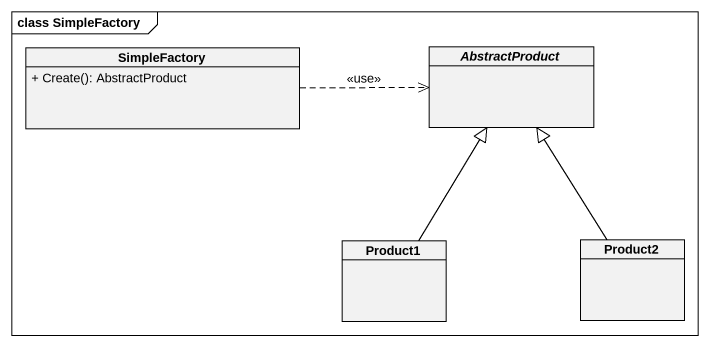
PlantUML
@startuml
mainframe class SimpleFactory
hide circle
hide empty members
skinparam classAttributeIconSize 0
class SimpleFactory {
  + Create(): AbstractProduct
}
abstract class AbstractProduct
class Product1
class Product2
SimpleFactory .right.> AbstractProduct : <<use>>
Product1 -up-|> AbstractProduct
Product2 -up-|> AbstractProduct
@enduml
